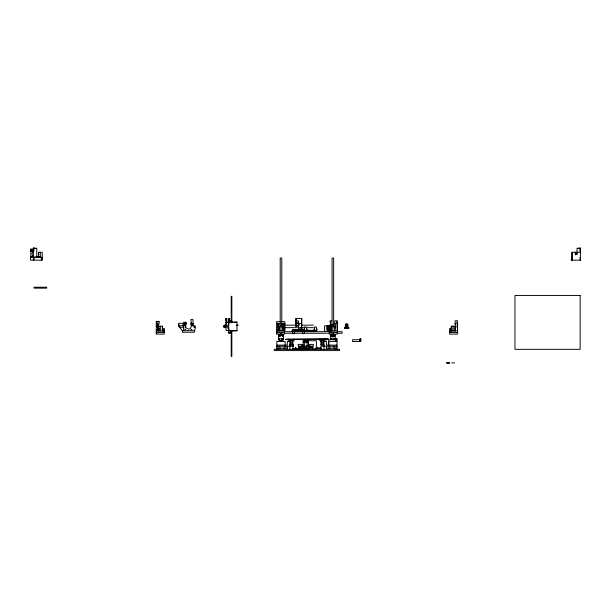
<?xml version="1.0" encoding="UTF-8"?>
<svg xmlns="http://www.w3.org/2000/svg" width="611" height="611" viewBox="0 0 611 611"><rect width="100%" height="100%" fill="white"/><g stroke="black" fill="none" stroke-linecap="round" stroke-linejoin="round"><path stroke-width="0.92" d="M159.066 330.207L157.829 327.122L157.806 324.647L157.203 324.647L157.203 327.122L158.745 330.971L158.745 326.198L162.557 326.198L162.557 330.971L162.557 326.198M160.647 330.971L160.647 326.198M186.515 323.402L185.645 324.403L185.645 327.649C192.419 332.628 191.633 323.494 190.808 319.561L193 319.561L193 325.77L194.252 325.77A1.253 1.253 0 0 1 195.505 327.022L194.252 332.231L182.445 332.231L182.445 330.658L178.687 326.297L178.687 323.311L183.697 323.311L183.697 322.218L186.08 322.218L186.515 323.402L185.645 324.403L183.384 324.403M183.697 327.847L183.697 324.869M183.384 323.311L183.384 325.762L178.687 325.762M183.697 330.658L183.697 327.259L179.519 327.259M185.645 327.649L185.645 324.403M193 325.77L191.319 325.655M193 323.677L193 324.403L190.93 324.403M225.894 320.424L225.894 322.929L226.681 322.929L226.681 318.545L225.512 318.545L225.505 319.171L226.207 319.171L226.207 320.424L225.894 319.171M228.804 328.779L228.285 332.231A1.253 1.253 0 0 0 229.537 333.484A1.253 1.253 0 0 0 230.79 332.231L230.79 330.971L236.999 330.971L236.999 321.989L234.143 322.18M228.713 324.051L228.713 318.545L229.721 318.545L229.163 320.424L230.446 320.424L230.446 322.073M279.059 326.198L279.059 330.971L279.059 326.198L282.87 326.198L282.87 330.971L282.87 326.198M280.961 330.971L280.961 326.198M296.007 324.074L296.007 318.43L301.635 318.43L301.635 329.711L301.628 327.389L298.512 327.389M298.512 323.448L298.512 329.711L298.512 320.935L296.007 320.935M301.635 329.711L301.635 318.43L301.635 330.337M308.502 342.618L308.502 340.732L316.391 340.732L316.391 349.018L312.878 349.018M334.752 326.198L334.79 330.971L334.752 326.198L330.941 326.198L330.872 326.602M334.79 328.596A3.002 3.002 0 0 0 334.79 324.235L334.79 323.609L337.249 323.609M336.684 339.716L336.684 338.937L336.684 339.716L328.71 339.716L328.71 345.826L328.71 341.442L336.997 341.442M334.79 324.235L334.79 320.79L337.249 320.79L337.249 321.73L336.623 321.73L336.623 322.356L337.249 322.356L337.249 330.971L329.352 330.971M360.559 339.716L360.559 338.937L360.559 339.716L352.585 339.716L352.585 341.442L360.872 341.442L360.872 338.937L359.619 338.937L359.619 341.442M455.065 326.198L455.103 330.971L455.065 326.198L451.254 326.198L451.254 331.605L450.658 330.971L450.651 328.26L451.651 328.26M455.103 328.596A3.002 3.002 0 0 0 455.103 324.235L455.103 323.609L457.563 323.609M455.103 324.235L455.103 320.79L457.563 320.79L456.936 321.73L456.936 322.356L457.563 322.356L457.563 330.971L449.665 330.971M157.806 326.335L159.104 323.624L159.104 321.676L156.248 321.676L156.248 334.095L164.145 334.095L164.145 330.971M279.074 346.75L279.464 346.361L279.853 346.75M284.321 346.75L284.711 346.361L285.1 346.75M332.185 324.304A2.169 2.169 0 0 0 329.528 325.839L329.451 326.404L332.407 326.404M328.741 346.75L329.13 346.361L329.528 346.75M333.988 346.75L334.377 346.361L334.767 346.75M448.054 362.888L448.199 362.422M305.179 342.198L305.66 341.916L305.897 342.496M31.123 256.88L31.612 256.315L32.49 256.88L31.803 257.674L31.123 256.88L30.55 257.032L30.55 260.149L42.243 260.149L42.243 252.259L38.432 252.259L38.432 257.521M30.611 250.579L31.405 249.777L31.405 250.205L33.628 250.205L33.628 249.021L30.55 249.021L30.718 251.915A11.83 11.83 0 0 1 30.718 256.032L30.787 257.712M290.683 340.77L290.431 339.899L290.492 342.634M321.768 340.77L321.516 339.899L321.776 342.435M333.354 325.044L333.797 326.404A2.169 2.169 0 0 0 333.163 324.869M446.847 362.888L449.039 362.422M164.145 331.368L164.535 328.779L162.243 328.779M306.867 330.337L307.073 329.062L306.485 329.749M335.745 349.332L336.997 348.079L326.511 348.079M580.022 251.06L580.45 248.112L577.701 248.31M228.911 323.624L228.04 324.831A3.941 3.941 0 0 0 227.949 328.252L228.514 328.909A3.949 3.949 0 0 0 228.873 329.069M279.418 323.624L278.547 324.831A3.941 3.941 0 0 0 278.463 328.252L279.021 328.909A3.949 3.949 0 0 0 279.38 329.069M446.756 362.888L447.26 362.422L446.725 362.888L449.574 362.888L449.039 362.422L448.925 362.888M38.103 257.605L38.21 256.437M185.645 323.777C186.439 321.493 183.079 324.372 186.324 323.777M191.762 323.777C192.121 321.333 189.448 324.869 193 323.777M331.429 329.589L331.429 330.268M323.509 342.511L323.41 339.899L323.158 340.77M278.524 335.271L279.8 334.538L282.175 334.538L283.458 335.271L283.458 339.716L282.175 340.457L279.8 340.457L278.524 339.716L278.524 335.271A3.727 3.727 0 0 1 283.458 335.271M280.136 336.371C278.906 337.409 278.906 334.622 280.136 335.66M330.391 339.716L330.391 335.271L331.674 334.538L334.049 334.538L335.324 335.271L335.324 339.716M451.254 329.382L451.254 330.475M37.408 256.437L37.363 257.506M182.995 325.335L182.995 324.731M451.835 329.55L451.835 330.307M282.702 339.334C283.351 338.731 281.946 337.914 281.747 338.784M332.132 336.34C330.757 337.478 330.757 334.553 332.132 335.691M280.709 325.907L280.228 326.534M289.843 345.261L290.882 345.253L290.805 342.145A0.886 0.886 0 0 1 290.729 340.854A0.886 0.886 0 0 1 292.027 340.854A0.886 0.886 0 0 1 291.951 342.145L291.875 345.253L292.921 345.261M33.429 248.31L36.782 248.31L36.782 257.032M33.345 250.678L33.811 251.098L33.811 248.112M580.366 252.259L571.552 252.259L571.552 260.149M38.432 252.45L38.944 252.45M574.852 252.45L575.363 252.45M38.432 254.428L38.944 254.428M38.432 254.627L38.944 254.627M36.171 256.437L38.936 256.437M38.432 256.597L38.944 256.597M32.467 257.032L41.327 257.032L41.327 260.149M41.327 257.529L33.826 257.529L33.826 259.476M33.345 257.582L33.811 257.582L33.811 260.149M580.022 257.582L580.45 257.582L580.45 260.149L571.293 260.149L571.552 258.178M42.243 257.781L42.243 259.759M331.72 320.79L330.077 320.79L330.077 321.73L330.711 321.73L330.711 322.356L330.077 322.356L330.711 324.235L329.451 326.114L329.451 328.596L330.375 329.512M156.248 321.676L159.104 321.676M236.999 322.257L226.055 322.257L226.055 330.543L236.999 330.543M297.412 323.02L298.512 323.02M296.007 323.448L301.635 323.448M298.512 324.357L299.138 324.388M224.894 325.136L226.673 325.136M236.488 325.136L238.275 325.136M281.197 325.151L296.373 325.151M301.124 325.151L313.451 325.151M298.512 325.327L299.138 325.327M183.697 325.655L185.645 325.655M296.007 325.64L296.946 325.64L296.946 325.167M296.007 325.953L298.512 325.953M296.007 326.266L296.946 326.266L296.946 325.793M158.745 326.396L159.257 326.396M279.059 326.396L279.571 326.396M334.24 326.396L334.752 326.396M454.553 326.396L455.065 326.396M157.203 327.122L157.829 327.122M345.75 327.313L344.497 327.313L344.497 328.565L348.835 328.565L348.835 327.313L347.583 327.313M282.145 327.656L297.328 327.656M301.124 327.656L304.912 327.656M306.814 327.656L313.451 327.656M331.338 328.26L330.345 328.26L330.345 330.971M158.745 328.367L159.257 328.367M279.059 328.367L279.571 328.367M451.483 328.435L449.665 328.435L449.665 334.095L457.563 334.095L457.563 322.356M158.745 328.565L159.257 328.565M279.059 328.565L279.571 328.565M282.557 328.779L284.848 328.779M298.512 328.771L301.635 328.771M283.069 329.092L284.848 329.092M314.535 329.749L313.939 329.062L314.153 330.337M316.506 329.749L317.101 329.062L316.895 330.337L292.509 330.337M304.507 330.368L302.147 330.368L301.941 331.643M158.745 330.543L159.257 330.543M279.059 330.543L279.571 330.543M182.445 330.658L194.252 330.658M156.248 330.971L164.535 330.971M276.562 330.971L284.848 330.971L284.848 321.676L276.562 321.676L276.562 334.095L284.459 334.095L284.459 330.971M301.742 330.963L292.31 330.956L292.31 331.643M304.507 331.277L316.506 331.277L316.506 327.007L314.535 327.007L314.535 330.337M284.772 331.689L325.189 331.689M328.008 331.689L329.887 331.689M337.409 331.689L342.107 331.689L342.107 333.262L337.409 333.262M156.248 332.529L164.145 332.529M276.562 332.529L284.459 332.529M329.352 332.529L337.249 332.529M449.665 332.529L457.563 332.529M284.772 333.262L329.887 333.262M292.509 333.507L294.487 333.507M302.537 333.507L304.507 333.507M281.335 338.288L281.77 338.288M333.247 338.288L333.644 338.288M335.745 339.372L336.218 339.372L336.218 340.999L335.745 340.999M359.619 339.372L360.085 339.372L360.085 340.999L359.619 340.999M290.981 339.51L291.775 339.51M322.066 339.51L322.86 339.51M322.066 339.884L322.86 339.884M335.745 340.19L336.218 340.19M359.619 340.19L360.085 340.19M303.186 341.152L304.438 341.152L304.438 346.75L307.066 346.75L307.066 341.152L308.318 341.152M289.843 341.465L287.33 341.465L287.33 345.108L276.844 345.108M324.006 341.465L326.511 341.465L326.511 345.108L336.997 345.108M353.257 341.442L354.059 341.442M359.375 341.442L360.177 341.442M303.186 342.404L304.438 342.404M307.066 342.404L308.318 342.404M289.843 344.367L290.882 344.367M291.875 344.367L292.921 344.367M320.928 344.367L321.974 344.367M322.959 344.367L324.006 344.367M302.911 344.405L298.168 344.405L298.168 345.971M308.593 344.405L313.336 344.405L313.336 345.971M303.186 345.498L304.438 345.498M307.066 345.498L308.318 345.498M308.479 345.421L309.731 345.421L309.731 349.332M301.773 345.711L303.025 345.711M308.479 345.711L309.731 345.711M293.379 346.116L292.478 346.116L292.478 344.864L293.379 344.864L293.379 346.116L292.921 345.337L292.86 339.899L294.632 339.899L294.632 339.304M303.186 346.124L304.438 346.124M307.066 346.124L308.318 346.124M276.844 346.254L292.921 346.254L292.921 349.332M302.43 346.2L298.642 346.2L298.642 348.705M304.331 346.2L307.173 346.2M309.074 346.2L312.863 346.2L312.863 349.332M336.997 346.254L320.928 346.254L320.928 349.332M301.773 346.613L303.025 346.613M308.479 346.613L309.731 346.613M301.773 347.224L303.025 347.224M308.479 347.224L309.731 347.224M316.093 347.69L317.957 347.69M287.33 348.079L276.844 348.079L278.097 349.332M317.621 348.079L321.264 348.079M315.795 348.392L321.264 348.392M292.478 348.705L309.731 348.705M451.735 362.888L454.584 362.888M185.095 323.777L183.384 323.777L183.384 324.464M324.006 345.261L322.959 345.253L323.036 342.145A0.886 0.886 0 0 0 323.112 340.854A0.886 0.886 0 0 0 321.821 340.854A0.886 0.886 0 0 0 321.89 342.145L321.974 345.253L320.928 345.261L320.981 339.899L319.209 339.899L319.209 339.304M190.808 323.777L191.212 323.777M229.728 321.989L232.776 321.989M334.698 335.691L334.141 335.37L333.621 335.821M332.132 338.654L331.017 338.654L331.147 339.334M333.713 339.334L333.583 338.654L334.568 338.624M158.547 328.909L159.066 329.069M332.017 325.724L330.872 326.205L330.941 330.971M305.561 341.358L306.378 341.824L306.378 342.771M280.136 338.624L279.151 338.654L279.609 339.525M449.536 362.888L449.039 362.422L449.444 362.888M304.125 330.337L303.919 329.062L304.309 329.062L304.507 329.749L292.509 329.711L292.509 333.705L294.487 333.705L294.487 330.368M33.391 250.678L33.773 251.06M333.423 325.212L333.797 326.404M292.073 340.77L292.325 339.899L292.425 342.511A1.482 1.482 0 0 0 292.593 340.617A1.482 1.482 0 0 0 290.76 340.128A1.482 1.482 0 0 0 289.95 341.847M580.366 260.149L580.366 248.31L577.013 248.31L577.013 254.413M580.251 248.112L580.251 250.831M580.251 257.582L580.251 260.149M575.363 252.259L575.363 254.886M572.476 252.259L572.476 260.149M453.163 326.198L453.163 330.971M451.735 326.198L451.735 331.193M448.726 362.422L448.726 362.888M448.459 362.422L448.497 362.888M447.84 362.422L447.84 362.888M447.565 362.422L447.565 362.888M447.367 362.422L447.26 362.888M347.919 328.565L347.919 324.051L345.414 324.051L345.414 328.565M346.979 324.051L346.979 328.565M346.353 324.051L346.353 328.565M337.249 322.356L337.249 334.095L329.352 334.095L329.352 328.435M336.997 349.332L336.997 338.937L335.745 338.937L335.745 341.442M335.195 348.079L335.195 348.545L333.56 348.545L333.56 348.079M334.377 348.079L334.377 348.545M333.644 326.961L333.644 258.079L332.071 258.079L332.071 326.961M333.644 333.568L333.644 336.401M333.53 338.234L333.53 339.716M332.85 326.198L332.85 330.971M332.071 333.568L332.071 337.341M331.628 324.235L331.628 326.404M331.422 326.198L331.422 331.193M330.811 329.459L330.811 330.398M329.948 348.079L329.948 348.545L328.321 348.545L328.321 348.079M329.13 348.079L329.13 348.545M328.619 325.862L328.619 331.498M328.512 325.862L328.512 331.498M328.183 325.862L328.183 331.498M327.679 325.862L327.679 331.498M327.129 325.862L327.129 331.498M327.007 326.923L327.007 329.749M326.511 346.254L326.511 349.332M325.716 339.304L325.716 339.899L323.945 339.899L324.006 349.332M325.189 339.304L325.189 339.899M324.922 339.304L324.922 339.899M324.586 339.304L324.586 339.899M324.441 339.304L324.441 339.899M322.86 339.304L322.86 340.579L322.066 340.579L322.066 339.304M320.454 339.304L320.454 339.899M320.187 339.304L320.187 339.899M319.851 339.304L319.851 339.899M319.698 339.304L319.698 339.899M309.884 330.337L308.005 330.337M308.502 340.732L308.479 348.705M306.485 330.337L306.485 327.007L304.507 327.007L304.507 333.705L302.537 333.705L302.537 330.368M306.569 346.75L306.569 347.216L304.935 347.216L304.935 346.75M305.752 346.75L305.752 347.216M304.706 331.643L304.706 330.956L302.338 330.956L302.338 331.643M303.025 348.705L303.025 345.421L301.773 345.421L301.773 349.332M300.543 330.337L299.604 330.337M300.543 330.963L299.604 330.963M298.916 323.44L298.916 324.388M297.412 322.822L297.412 323.448M296.633 322.822L296.633 323.448M296.633 329.711L296.633 330.337M296.007 318.43L296.007 326.58M295.938 349.408L295.938 347.69L295.365 347.69L295.365 349.408M295.663 329.711L295.663 330.337M295.602 347.69L295.602 349.408M295.075 331.643C296.022 329.528 290.973 329.528 291.921 331.643M294.983 329.711L294.983 330.337M294.678 330.956L294.678 331.643M294.105 339.304L294.105 339.899M293.838 339.304L293.838 339.899M293.501 339.304L293.501 339.899M293.356 339.304L293.356 339.899M291.775 339.304L291.775 340.579L290.981 340.579L290.981 339.304M289.843 349.332L289.897 339.899L288.125 339.899L288.125 339.304M289.362 339.304L289.362 339.899M289.095 339.304L289.095 339.899M288.766 339.304L288.766 339.899M288.613 339.304L288.613 339.899M287.33 346.254L287.33 349.332M285.528 348.079L285.528 348.545L283.894 348.545L283.894 348.079M285.131 345.826L285.131 341.442L276.844 341.442L276.844 349.332M284.711 348.079L284.711 348.545M283.932 329.734L283.932 323.616L277.814 323.616L277.814 329.734M281.77 326.961L281.77 258.079L280.197 258.079L280.197 326.961M281.77 333.568L281.77 335.454M281.663 338.234L281.663 340.457M280.281 348.079L280.281 348.545L278.654 348.545L278.654 348.079M280.197 333.568L280.197 335.454M279.464 348.079L279.464 348.545M276.959 331.468L276.959 333.423M231.836 322.631L231.836 296.312L231.225 296.312L231.21 322.631M231.836 331.086L231.836 356.465L231.225 356.465L231.21 331.086M229.415 318.545L229.415 319.171M228.713 318.545L228.713 330.543M226.681 318.545L226.681 322.929M225.818 318.545L225.818 319.171M183.697 324.403L183.697 325.029M183.384 325.029L183.384 326.778M178.687 324.166L178.687 326.297M158.745 326.198L158.745 330.971M156.645 331.468L156.645 333.423M40.334 252.259L40.334 257.032M36.095 248.31L33.345 248.112L33.429 260.149M33.544 248.112L33.544 250.831M33.544 257.582L33.544 260.149M33.055 250.205L32.536 252.175A3.941 3.941 0 0 0 32.452 255.597L33.009 256.253A3.949 3.949 0 0 0 33.742 256.536M321.417 342.511A1.482 1.482 0 0 1 321.249 340.617A1.482 1.482 0 0 1 323.089 340.128A1.482 1.482 0 0 1 323.891 341.847M331.063 328.504A2.169 2.169 0 0 1 329.528 325.839M283.458 339.716A3.727 3.727 0 0 1 278.524 339.716M330.391 335.271A3.727 3.727 0 0 1 335.324 335.271M331.498 327.183A0.787 0.787 0 0 1 330.91 326.075A0.787 0.787 0 0 1 332.124 325.793M225.772 326.893A1.016 1.016 0 0 1 224.237 327.168A1.016 1.016 0 0 1 224.237 325.61A1.016 1.016 0 0 1 225.772 325.877M30.55 250.968A1.253 1.253 0 0 1 31.069 249.952M185.064 323.219L185.675 323.387L185.064 323.219M191.182 323.219L191.785 323.387L191.182 323.219M191.182 329.337L191.785 329.497L191.182 329.337M193.947 326.938L194.558 327.099L193.947 326.938M224.359 326.243C225.031 328.336 225.986 324.769 224.359 326.243M229.24 332.147L229.843 332.308L229.24 332.147M299.703 347.346C300.169 348.85 300.879 346.292 299.703 347.346M305.37 341.74C305.851 343.237 306.539 340.686 305.37 341.74M311.045 347.346C311.526 348.843 312.206 346.292 311.045 347.346M575.455 253.237L575.654 254.359L576.792 254.359L576.99 253.237L576.524 252.839L575.455 253.237M185.072 329.314L185.629 329.596L185.11 329.245M279.395 335.767L279.876 336.371L280.014 335.767L279.395 335.767M279.395 338.731L279.876 339.334L280.014 338.731L279.395 338.731M281.961 335.767L282.442 336.371L282.58 335.767L281.961 335.767M281.961 338.731L282.442 339.334L282.58 338.731L281.961 338.731M331.269 335.767L331.75 336.371L331.888 335.767L331.269 335.767M331.269 338.731L331.75 339.334L331.888 338.731L331.269 338.731M333.835 335.767L334.316 336.371L334.446 335.767L333.835 335.767M333.835 338.731L334.316 339.334L334.446 338.731L333.835 338.731M31.222 250.594L31.52 251.595L32.467 251.159L31.902 250.281L31.222 250.594M284.848 323.738L284.321 324.494L283.451 324.494L282.58 323.616L283.664 324.181L284.848 323.738M31.635 250.563L31.405 251.129L31.971 251.365L32.207 250.8L31.635 250.563M31.635 256.582L31.405 257.147L31.971 257.384L32.207 256.819L31.635 256.582M37.653 256.582L37.416 257.147L37.981 257.384L38.218 256.819L37.653 256.582M157.34 323.219L157.103 323.784L157.669 324.021L157.905 323.456L157.34 323.219M157.34 329.337L157.103 329.902L157.669 330.139L157.905 329.573L157.34 329.337M163.45 329.337L163.213 329.902L163.786 330.139L164.023 329.573L163.45 329.337M277.646 323.219L277.417 323.784L277.982 324.021L278.219 323.456L277.646 323.219M277.646 329.337L277.417 329.902L277.982 330.139L278.219 329.573L277.646 329.337M283.764 323.219L283.527 323.784L284.1 324.021L284.336 323.456L283.764 323.219M283.764 329.337L283.527 329.902L284.1 330.139L284.336 329.573L283.764 329.337M300.077 346.513L299.268 346.979L299.268 347.919L300.077 348.392L300.895 347.919L300.895 346.979L300.077 346.513M311.427 346.513L310.609 346.979L310.609 347.919L311.427 348.392L312.236 347.919L312.236 346.979L311.427 346.513M46.665 287.216L34.056 287.216L34.056 288.155L46.665 288.163L46.665 287.216M580.129 295.441L514.966 295.441L514.966 349.332L580.129 349.332L580.129 295.441M328.794 325.862L324.571 325.862L324.571 331.498L328.794 331.498L328.794 325.862M328.229 338.99L285.62 339.304L328.229 338.99M308.318 340.51L303.186 340.51L303.186 348.003L308.318 348.003L308.318 340.51M339.51 349.332L274.339 349.332L274.339 350.584L339.51 350.584L339.51 349.332M448.146 362.888L448.146 362.422L448.146 362.888M224.268 327.473A1.253 1.253 0 0 0 226.146 326.389A1.253 1.253 0 0 0 224.268 325.304A1.253 1.253 0 0 0 224.268 327.473"/></g></svg>
